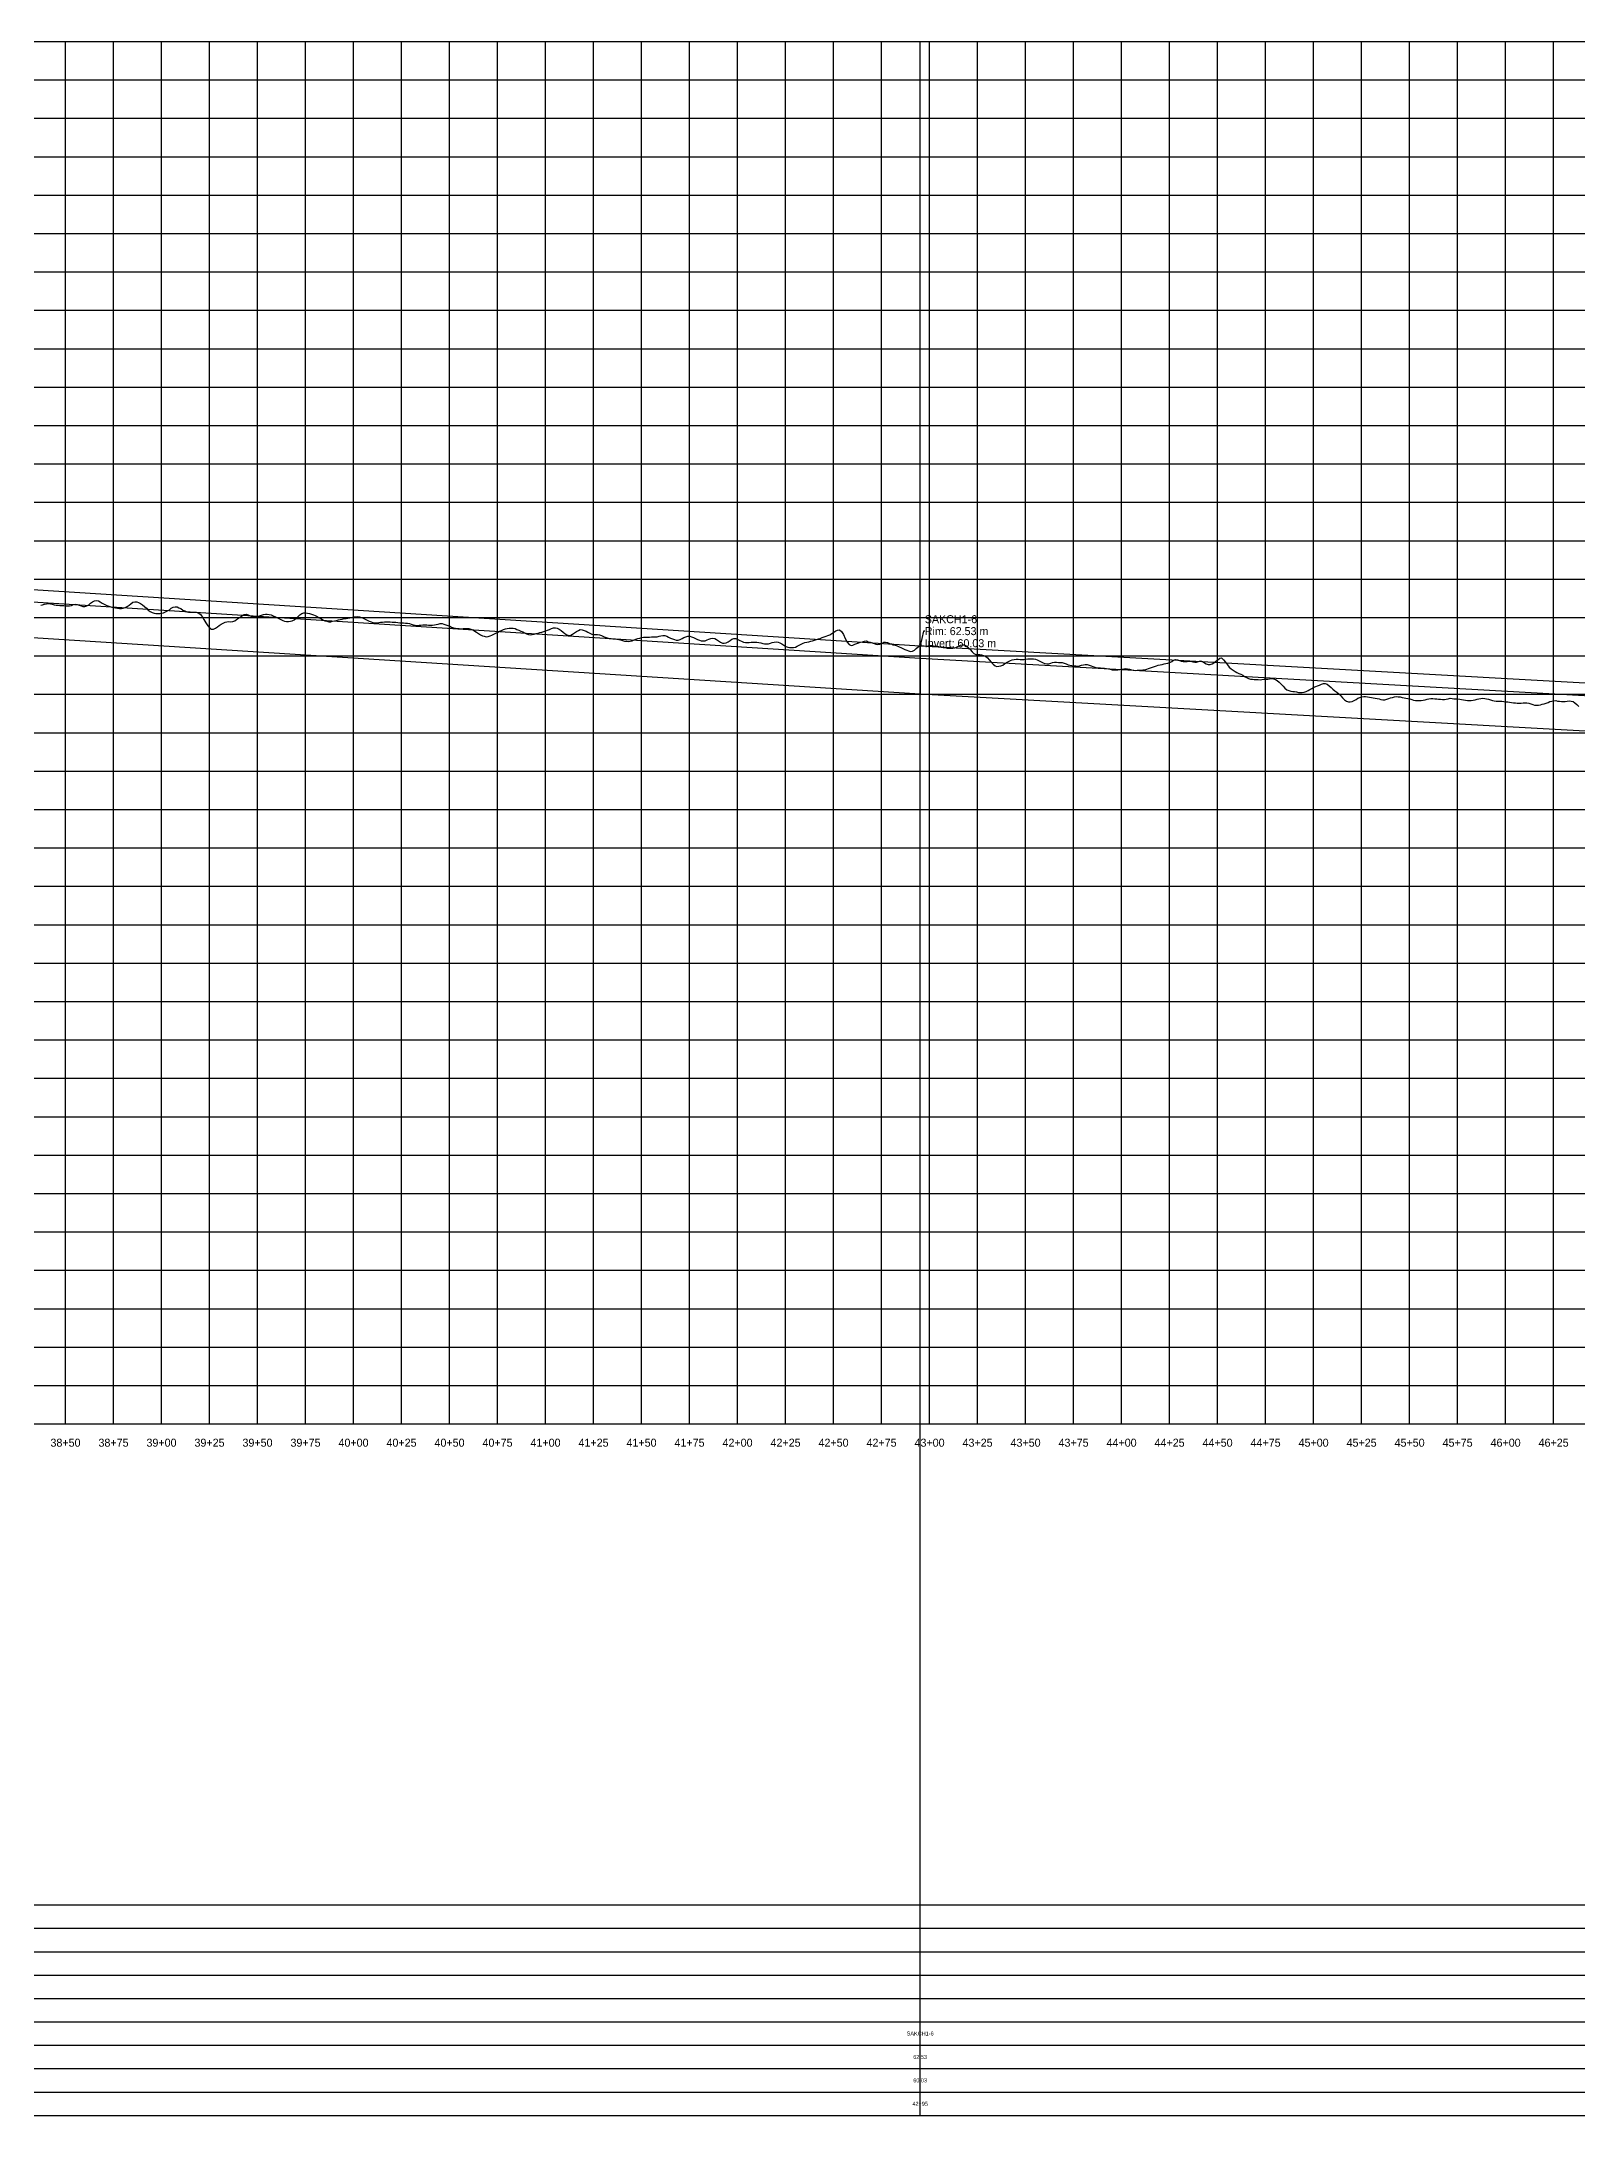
# Model space of a CAD drawing. Extents: x -64 to 12506, y -140 to 942.
# Drawn here: x 3837 to 4637, y -140 to 940 of the extents above; entities that cross this region are included whole.
import ezdxf
from ezdxf.enums import TextEntityAlignment as Align

# ---------------------------------------------------------------- set-up
doc = ezdxf.new("R2010")
doc.units = 0
for name, color, linetype in [('Annotation', 7, 'Continuous'), ('Annotation_Table', 254, 'Continuous'), ('Crown', 7, 'Continuous'), ('Grid', 254, 'Continuous'), ('Grid_Text', 7, 'Continuous'), ('Ground_Elevation', 3, 'Continuous'), ('Hydraulic_Grade', 5, 'Continuous'), ('Invert', 7, 'Continuous'), ('Structure', 7, 'Continuous')]:
    doc.layers.add(name, color=color, linetype=linetype)

msp = doc.modelspace()

# ---------------------------------------------------------------- linework, layer by layer
at = {"layer": 'Annotation', "color": 0}
msp.add_lwpolyline([(4297.5, 632.9), (4296.8, 632.9), (4295.1, 625.3)], dxfattribs=at)
msp.add_lwpolyline([(4295.1, 625.3), (4294.9, 626.3), (4295.6, 626.1)], close=True, dxfattribs=at)
at = {"layer": 'Annotation_Table', "color": 254}
for points in [[(4295.1, -140.2), (4295.1, 940)], [(-25, -30.5), (12475, -30.5)], [(-25, -42.7), (12475, -42.7)], [(-25, -54.9), (12475, -54.9)], [(-25, -67.1), (12475, -67.1)], [(-25, -79.2), (12475, -79.2)], [(-25, -91.4), (12475, -91.4)], [(-25, -103.6), (12475, -103.6)], [(-25, -115.8), (12475, -115.8)], [(-25, -128), (12475, -128)], [(-25, -140.2), (12475, -140.2)]]:
    msp.add_lwpolyline(points, dxfattribs=at)
at = {"layer": 'Crown', "color": 0}
for points in [[(2990.1, 708), (4295.1, 625.3)], [(4295.1, 625.3), (4295.1, 625.3)], [(4295.1, 625.3), (6164.1, 521.3)]]:
    msp.add_lwpolyline(points, dxfattribs=at)
at = {"layer": 'Grid', "color": 254}
for points in [[(-25, 940), (12475, 940)], [(3850, 220), (3850, 940)], [(3875, 220), (3875, 940)], [(3900, 220), (3900, 940)], [(3925, 220), (3925, 940)], [(3950, 220), (3950, 940)], [(3975, 220), (3975, 940)], [(4000, 220), (4000, 940)], [(4025, 220), (4025, 940)], [(4050, 220), (4050, 940)], [(4075, 220), (4075, 940)], [(4100, 220), (4100, 940)], [(4125, 220), (4125, 940)], [(4150, 220), (4150, 940)], [(4175, 220), (4175, 940)], [(4200, 220), (4200, 940)], [(4225, 220), (4225, 940)], [(4250, 220), (4250, 940)], [(4275, 220), (4275, 940)], [(4300, 220), (4300, 940)], [(4325, 220), (4325, 940)], [(4350, 220), (4350, 940)], [(4375, 220), (4375, 940)], [(4400, 220), (4400, 940)], [(4425, 220), (4425, 940)], [(4450, 220), (4450, 940)], [(4475, 220), (4475, 940)], [(4500, 220), (4500, 940)], [(4525, 220), (4525, 940)], [(4550, 220), (4550, 940)], [(4575, 220), (4575, 940)], [(4600, 220), (4600, 940)], [(4625, 220), (4625, 940)], [(-25, 920), (12475, 920)], [(-25, 900), (12475, 900)], [(-25, 880), (12475, 880)], [(-25, 860), (12475, 860)], [(-25, 840), (12475, 840)], [(-25, 820), (12475, 820)], [(-25, 800), (12475, 800)], [(-25, 780), (12475, 780)], [(-25, 760), (12475, 760)], [(-25, 740), (12475, 740)], [(-25, 720), (12475, 720)], [(-25, 700), (12475, 700)], [(-25, 680), (12475, 680)], [(-25, 660), (12475, 660)], [(-25, 640), (12475, 640)], [(-25, 620), (12475, 620)], [(-25, 600), (12475, 600)], [(-25, 580), (12475, 580)], [(-25, 560), (12475, 560)], [(-25, 540), (12475, 540)], [(-25, 520), (12475, 520)], [(-25, 500), (12475, 500)], [(-25, 480), (12475, 480)], [(-25, 460), (12475, 460)], [(-25, 440), (12475, 440)], [(-25, 420), (12475, 420)], [(-25, 400), (12475, 400)], [(-25, 380), (12475, 380)], [(-25, 360), (12475, 360)], [(-25, 340), (12475, 340)], [(-25, 320), (12475, 320)], [(-25, 300), (12475, 300)], [(-25, 280), (12475, 280)], [(-25, 260), (12475, 260)], [(-25, 240), (12475, 240)], [(-25, 220), (12475, 220)]]:
    msp.add_lwpolyline(points, dxfattribs=at)
at = {"layer": 'Ground_Elevation', "color": 3}
msp.add_lwpolyline([(3837.1, 646.4), (3838.1, 646.6), (3839.1, 646.9), (3840.1, 647.2), (3841.1, 647.3), (3842.1, 647.2), (3843.1, 646.9), (3844.1, 646.6), (3845.1, 646.5), (3846.1, 646.4), (3847.1, 646.3), (3848.1, 646.2), (3849.1, 646.2), (3850.1, 646.1), (3851.1, 646), (3852.1, 646), (3853.1, 646.3), (3854.1, 646.7), (3855.1, 646.9), (3856.1, 646.8), (3857.1, 646.5), (3858.1, 646.1), (3859.1, 645.8), (3860.1, 645.8), (3861.1, 646.1), (3862.1, 646.6), (3863.1, 647.4), (3864.1, 648.1), (3865.1, 648.7), (3866.1, 648.8), (3867.1, 648.6), (3868.1, 648.2), (3869.1, 647.5), (3870.1, 646.9), (3871.1, 646.4), (3872.1, 646), (3873.1, 645.7), (3874.1, 645.3), (3875.1, 645.2), (3876.1, 645), (3877.1, 644.8), (3878.1, 644.6), (3879.1, 644.6), (3880.1, 644.8), (3881.1, 645.2), (3882.1, 645.8), (3883.1, 646.4), (3884.1, 647.2), (3885.1, 647.9), (3886.1, 648.2), (3887.1, 648.2), (3888.1, 647.8), (3889.1, 647.3), (3890.1, 646.6), (3891.1, 645.8), (3892.1, 644.8), (3893.1, 643.9), (3894.1, 643.1), (3895.1, 642.6), (3896.1, 642.2), (3897.1, 642.1), (3898.1, 642), (3899.1, 642.1), (3900.1, 642.2), (3901.1, 642.5), (3902.1, 642.9), (3903.1, 643.4), (3904.1, 644), (3905.1, 644.8), (3906.1, 645.3), (3907.1, 645.6), (3908.1, 645.5), (3909.1, 645.1), (3910.1, 644.6), (3911.1, 643.9), (3912.1, 643.4), (3913.1, 643), (3914.1, 642.8), (3915.1, 642.7), (3916.1, 642.7), (3917.1, 642.8), (3918.1, 642.8), (3919.1, 642.5), (3920.1, 641.8), (3921.1, 640.5), (3922.1, 638.9), (3923.1, 637.2), (3924.1, 635.6), (3925.1, 634.5), (3926.1, 633.9), (3927.1, 634), (3928.1, 634.5), (3929.1, 635.2), (3930.1, 635.8), (3931.1, 636.5), (3932.1, 637), (3933.1, 637.6), (3934.1, 637.8), (3935.1, 637.9), (3936.1, 637.8), (3937.1, 637.9), (3938.1, 638.3), (3939.1, 638.9), (3940.1, 639.7), (3941.1, 640.4), (3942.1, 641.1), (3943.1, 641.5), (3944.1, 641.7), (3945.1, 641.4), (3946.1, 640.9), (3947.1, 640.5), (3948.1, 640.3), (3949.1, 640.3), (3950.1, 640.5), (3951.1, 640.8), (3952.1, 641.2), (3953.1, 641.5), (3954.1, 641.7), (3955.1, 641.7), (3956.1, 641.6), (3957.1, 641.3), (3958.1, 640.9), (3959.1, 640.5), (3960.1, 640), (3961.1, 639.5), (3962.1, 638.9), (3963.1, 638.4), (3964.1, 638.1), (3965.1, 637.9), (3966.1, 637.9), (3967.1, 638), (3968.1, 638.3), (3969.1, 638.8), (3970.1, 639.7), (3971.1, 640.5), (3972.1, 641.3), (3973.1, 642), (3974.1, 642.4), (3975.1, 642.5), (3976.1, 642.3), (3977.1, 642), (3978.1, 641.7), (3979.1, 641.4), (3980.1, 641.1), (3981.1, 640.6), (3982.1, 639.9), (3983.1, 639.4), (3984.1, 638.8), (3985.1, 638.3), (3986.1, 638), (3987.1, 637.8), (3988.1, 637.8), (3989.1, 638), (3990.1, 638.2), (3991.1, 638.5), (3992.1, 638.8), (3993.1, 639), (3994.1, 639.2), (3995.1, 639.4), (3996.1, 639.5), (3997.1, 639.6), (3998.1, 639.8), (3999.1, 640), (4000.1, 640.3), (4001.1, 640.4), (4002.1, 640.5), (4003.1, 640.3), (4004.1, 640), (4005.1, 639.6), (4006.1, 639.1), (4007.1, 638.6), (4008.1, 638.1), (4009.1, 637.7), (4010.1, 637.4), (4011.1, 637.3), (4012.1, 637.3), (4013.1, 637.4), (4014.1, 637.6), (4015.1, 637.6), (4016.1, 637.7), (4017.1, 637.7), (4018.1, 637.7), (4019.1, 637.7), (4020.1, 637.6), (4021.1, 637.5), (4022.1, 637.5), (4023.1, 637.4), (4024.1, 637.3), (4025.1, 637.3), (4026.1, 637.2), (4027.1, 637.1), (4028.1, 637), (4029.1, 636.8), (4030.1, 636.5), (4031.1, 636.2), (4032.1, 636), (4033.1, 635.9), (4034.1, 636), (4035.1, 636), (4036.1, 636.1), (4037.1, 636.1), (4038.1, 636.1), (4039.1, 636), (4040.1, 636), (4041.1, 636), (4042.1, 636.1), (4043.1, 636.4), (4044.1, 636.6), (4045.1, 636.9), (4046.1, 636.8), (4047.1, 636.6), (4048.1, 636.2), (4049.1, 635.8), (4050.1, 635.4), (4051.1, 635), (4052.1, 634.7), (4053.1, 634.4), (4054.1, 634.2), (4055.1, 634.2), (4056.1, 634.1), (4057.1, 634.2), (4058.1, 634.2), (4059.1, 634.3), (4060.1, 634.2), (4061.1, 633.9), (4062.1, 633.5), (4063.1, 632.9), (4064.1, 632.3), (4065.1, 631.6), (4066.1, 631), (4067.1, 630.5), (4068.1, 630.2), (4069.1, 630), (4070.1, 630.1), (4071.1, 630.4), (4072.1, 630.8), (4073.1, 631.3), (4074.1, 631.8), (4075.1, 632.3), (4076.1, 632.8), (4077.1, 633.3), (4078.1, 633.8), (4079.1, 634.1), (4080.1, 634.3), (4081.1, 634.5), (4082.1, 634.5), (4083.1, 634.4), (4084.1, 634.2), (4085.1, 633.8), (4086.1, 633.4), (4087.1, 632.9), (4088.1, 632.5), (4089.1, 632), (4090.1, 631.5), (4091.1, 631.1), (4092.1, 631), (4093.1, 631.2), (4094.1, 631.4), (4095.1, 631.6), (4096.1, 631.8), (4097.1, 632.1), (4098.1, 632.4), (4099.1, 632.7), (4100.1, 633), (4101.1, 633.4), (4102.1, 633.8), (4103.1, 634.2), (4104.1, 634.6), (4105.1, 634.6), (4106.1, 634.4), (4107.1, 634), (4108.1, 633.3), (4109.1, 632.4), (4110.1, 631.6), (4111.1, 631), (4112.1, 630.7), (4113.1, 630.8), (4114.1, 631.3), (4115.1, 632), (4116.1, 632.7), (4117.1, 633.3), (4118.1, 633.7), (4119.1, 633.5), (4120.1, 633.2), (4121.1, 632.9), (4122.1, 632.4), (4123.1, 631.9), (4124.1, 631.4), (4125.1, 631.2), (4126.1, 631.1), (4127.1, 631.1), (4128.1, 630.9), (4129.1, 630.6), (4130.1, 630.1), (4131.1, 629.7), (4132.1, 629.4), (4133.1, 629.1), (4134.1, 629), (4135.1, 628.9), (4136.1, 628.8), (4137.1, 628.7), (4138.1, 628.5), (4139.1, 628.3), (4140.1, 628), (4141.1, 627.7), (4142.1, 627.6), (4143.1, 627.5), (4144.1, 627.6), (4145.1, 627.9), (4146.1, 628.4), (4147.1, 628.7), (4148.1, 629), (4149.1, 629.2), (4150.1, 629.5), (4151.1, 629.7), (4152.1, 629.8), (4153.1, 629.8), (4154.1, 629.8), (4155.1, 629.9), (4156.1, 629.9), (4157.1, 629.9), (4158.1, 630), (4159.1, 630.2), (4160.1, 630.5), (4161.1, 630.7), (4162.1, 630.6), (4163.1, 630.3), (4164.1, 629.7), (4165.1, 629.2), (4166.1, 628.8), (4167.1, 628.5), (4168.1, 628.2), (4169.1, 628.2), (4170.1, 628.5), (4171.1, 629), (4172.1, 629.6), (4173.1, 630), (4174.1, 630.2), (4175.1, 630.2), (4176.1, 629.9), (4177.1, 629.5), (4178.1, 629), (4179.1, 628.6), (4180.1, 628.2), (4181.1, 627.9), (4182.1, 627.8), (4183.1, 627.9), (4184.1, 628.3), (4185.1, 628.7), (4186.1, 629.1), (4187.1, 629.2), (4188.1, 629.1), (4189.1, 628.5), (4190.1, 627.9), (4191.1, 627.2), (4192.1, 626.7), (4193.1, 626.6), (4194.1, 626.8), (4195.1, 627.4), (4196.1, 628.1), (4197.1, 628.7), (4198.1, 629), (4199.1, 629), (4200.1, 628.6), (4201.1, 628.1), (4202.1, 627.6), (4203.1, 627.2), (4204.1, 627), (4205.1, 627), (4206.1, 627), (4207.1, 627.1), (4208.1, 627.2), (4209.1, 627.2), (4210.1, 627.1), (4211.1, 627), (4212.1, 626.8), (4213.1, 626.5), (4214.1, 626.3), (4215.1, 626.2), (4216.1, 626.3), (4217.1, 626.6), (4218.1, 626.9), (4219.1, 627.2), (4220.1, 627.3), (4221.1, 627.2), (4222.1, 626.8), (4223.1, 626.2), (4224.1, 625.5), (4225.1, 624.9), (4226.1, 624.6), (4227.1, 624.4), (4228.1, 624.4), (4229.1, 624.4), (4230.1, 624.6), (4231.1, 625), (4232.1, 625.5), (4233.1, 626.1), (4234.1, 626.6), (4235.1, 626.9), (4236.1, 627.2), (4237.1, 627.3), (4238.1, 627.6), (4239.1, 627.8), (4240.1, 628.2), (4241.1, 628.5), (4242.1, 628.8), (4243.1, 629.1), (4244.1, 629.5), (4245.1, 629.9), (4246.1, 630.2), (4247.1, 630.6), (4248.1, 631), (4249.1, 631.6), (4250.1, 632.3), (4251.1, 633), (4252.1, 633.4), (4253.1, 633.5), (4254.1, 632.7), (4255.1, 631.2), (4256.1, 629.1), (4257.1, 627.2), (4258.1, 625.9), (4259.1, 625.4), (4260.1, 625.6), (4261.1, 626.1), (4262.1, 626.5), (4263.1, 626.8), (4264.1, 627.1), (4265.1, 627.4), (4266.1, 627.7), (4267.1, 627.8), (4268.1, 627.4), (4269.1, 627.1), (4270.1, 626.8), (4271.1, 626.4), (4272.1, 626.1), (4273.1, 625.9), (4274.1, 626.1), (4275.1, 626.5), (4276.1, 627.1), (4277.1, 627.1), (4278.1, 626.9), (4279.1, 626.5), (4280.1, 626.2), (4281.1, 625.8), (4282.1, 625.5), (4283.1, 625.2), (4284.1, 624.8), (4285.1, 624.3), (4286.1, 623.8), (4287.1, 623.3), (4288.1, 622.9), (4289.1, 622.7), (4290.1, 622.3), (4291.1, 622.5), (4292.1, 623), (4293.1, 623.9), (4294.1, 624.7), (4295.1, 625.3), (4296.1, 625.3), (4297.1, 625.2), (4298.1, 625.1), (4299.1, 625.2), (4300.1, 625.4), (4301.1, 625.4), (4302.1, 625.3), (4303.1, 625.1), (4304.1, 625), (4305.1, 624.8), (4306.1, 624.6), (4307.1, 624.4), (4308.1, 624.3), (4309.1, 624.1), (4310.1, 624.1), (4311.1, 624.1), (4312.1, 624.1), (4313.1, 624.2), (4314.1, 624.5), (4315.1, 625), (4316.1, 625.5), (4317.1, 625.8), (4318.1, 625.7), (4319.1, 625.2), (4320.1, 624.4), (4321.1, 623.4), (4322.1, 622.2), (4323.1, 621.2), (4324.1, 620.8), (4325.1, 620.7), (4326.1, 620.7), (4327.1, 620.5), (4328.1, 620.2), (4329.1, 619.8), (4330.1, 619), (4331.1, 617.9), (4332.1, 616.8), (4333.1, 615.7), (4334.1, 614.9), (4335.1, 614.5), (4336.1, 614.6), (4337.1, 614.8), (4338.1, 615.2), (4339.1, 615.8), (4340.1, 616.5), (4341.1, 617.1), (4342.1, 617.6), (4343.1, 617.9), (4344.1, 618.2), (4345.1, 618.3), (4346.1, 618.3), (4347.1, 618.2), (4348.1, 618.1), (4349.1, 618.2), (4350.1, 618.3), (4351.1, 618.4), (4352.1, 618.4), (4353.1, 618.4), (4354.1, 618.4), (4355.1, 618.3), (4356.1, 618), (4357.1, 617.5), (4358.1, 616.9), (4359.1, 616.4), (4360.1, 616.1), (4361.1, 615.9), (4362.1, 615.9), (4363.1, 616.2), (4364.1, 616.5), (4365.1, 616.7), (4366.1, 616.7), (4367.1, 616.6), (4368.1, 616.6), (4369.1, 616.5), (4370.1, 616.2), (4371.1, 615.8), (4372.1, 615.4), (4373.1, 615.2), (4374.1, 615), (4375.1, 614.8), (4376.1, 614.8), (4377.1, 614.7), (4378.1, 614.9), (4379.1, 615.1), (4380.1, 615.3), (4381.1, 615.5), (4382.1, 615.5), (4383.1, 615.2), (4384.1, 614.9), (4385.1, 614.5), (4386.1, 614.1), (4387.1, 613.8), (4388.1, 613.7), (4389.1, 613.7), (4390.1, 613.6), (4391.1, 613.6), (4392.1, 613.4), (4393.1, 613.2), (4394.1, 613), (4395.1, 612.8), (4396.1, 612.7), (4397.1, 612.7), (4398.1, 612.7), (4399.1, 612.9), (4400.1, 613.1), (4401.1, 613.3), (4402.1, 613.4), (4403.1, 613.2), (4404.1, 613), (4405.1, 612.7), (4406.1, 612.5), (4407.1, 612.4), (4408.1, 612.5), (4409.1, 612.6), (4410.1, 612.6), (4411.1, 612.7), (4412.1, 612.8), (4413.1, 613), (4414.1, 613.4), (4415.1, 613.7), (4416.1, 614.1), (4417.1, 614.5), (4418.1, 614.9), (4419.1, 615.2), (4420.1, 615.4), (4421.1, 615.6), (4422.1, 615.8), (4423.1, 616), (4424.1, 616.2), (4425.1, 616.6), (4426.1, 617.1), (4427.1, 617.7), (4428.1, 618.2), (4429.1, 618), (4430.1, 617.6), (4431.1, 617.3), (4432.1, 617.1), (4433.1, 617), (4434.1, 617.1), (4435.1, 617.3), (4436.1, 617.3), (4437.1, 616.9), (4438.1, 616.7), (4439.1, 616.8), (4440.1, 617), (4441.1, 617.4), (4442.1, 617.1), (4443.1, 616.3), (4444.1, 615.9), (4445.1, 615.6), (4446.1, 615.6), (4447.1, 615.8), (4448.1, 616.3), (4449.1, 617.2), (4450.1, 618), (4451.1, 618.8), (4452.1, 619), (4453.1, 618), (4454.1, 616.7), (4455.1, 615.4), (4456.1, 614.2), (4457.1, 613.3), (4458.1, 612.5), (4459.1, 611.8), (4460.1, 611.3), (4461.1, 610.8), (4462.1, 610.4), (4463.1, 609.9), (4464.1, 609.3), (4465.1, 608.7), (4466.1, 608.2), (4467.1, 607.9), (4468.1, 607.8), (4469.1, 607.7), (4470.1, 607.7), (4471.1, 607.7), (4472.1, 607.6), (4473.1, 607.7), (4474.1, 607.8), (4475.1, 607.8), (4476.1, 607.9), (4477.1, 608), (4478.1, 608.2), (4479.1, 608.1), (4480.1, 607.7), (4481.1, 607.1), (4482.1, 606.3), (4483.1, 605.3), (4484.1, 604.2), (4485.1, 603.2), (4486.1, 602.4), (4487.1, 601.9), (4488.1, 601.6), (4489.1, 601.5), (4490.1, 601.4), (4491.1, 601.2), (4492.1, 601), (4493.1, 600.9), (4494.1, 600.9), (4495.1, 601.1), (4496.1, 601.4), (4497.1, 601.9), (4498.1, 602.5), (4499.1, 603.1), (4500.1, 603.7), (4501.1, 604.1), (4502.1, 604.4), (4503.1, 604.7), (4504.1, 605.2), (4505.1, 605.6), (4506.1, 605.7), (4507.1, 605.2), (4508.1, 604.4), (4509.1, 603.5), (4510.1, 602.6), (4511.1, 601.8), (4512.1, 601.1), (4513.1, 600.2), (4514.1, 599.2), (4515.1, 598.1), (4516.1, 597.1), (4517.1, 596.4), (4518.1, 596.1), (4519.1, 596), (4520.1, 596.3), (4521.1, 596.7), (4522.1, 597.3), (4523.1, 597.9), (4524.1, 598.4), (4525.1, 598.7), (4526.1, 598.8), (4527.1, 598.8), (4528.1, 598.7), (4529.1, 598.5), (4530.1, 598.4), (4531.1, 598.1), (4532.1, 598), (4533.1, 597.8), (4534.1, 597.6), (4535.1, 597.3), (4536.1, 597.1), (4537.1, 597.1), (4538.1, 597.4), (4539.1, 597.8), (4540.1, 598.1), (4541.1, 598.4), (4542.1, 598.7), (4543.1, 598.8), (4544.1, 598.7), (4545.1, 598.6), (4546.1, 598.4), (4547.1, 598.2), (4548.1, 598), (4549.1, 597.8), (4550.1, 597.6), (4551.1, 597.3), (4552.1, 597), (4553.1, 596.8), (4554.1, 596.7), (4555.1, 596.7), (4556.1, 596.8), (4557.1, 597), (4558.1, 597.2), (4559.1, 597.4), (4560.1, 597.7), (4561.1, 597.8), (4562.1, 597.8), (4563.1, 597.7), (4564.1, 597.6), (4565.1, 597.5), (4566.1, 597.4), (4567.1, 597.3), (4568.1, 597.3), (4569.1, 597.5), (4570.1, 597.7), (4571.1, 597.9), (4572.1, 597.8), (4573.1, 597.7), (4574.1, 597.7), (4575.1, 597.6), (4576.1, 597.5), (4577.1, 597.3), (4578.1, 597.1), (4579.1, 596.9), (4580.1, 596.8), (4581.1, 596.8), (4582.1, 596.8), (4583.1, 596.9), (4584.1, 597.1), (4585.1, 597.4), (4586.1, 597.6), (4587.1, 597.8), (4588.1, 597.9), (4589.1, 597.8), (4590.1, 597.7), (4591.1, 597.4), (4592.1, 597.1), (4593.1, 596.8), (4594.1, 596.6), (4595.1, 596.5), (4596.1, 596.4), (4597.1, 596.4), (4598.1, 596.4), (4599.1, 596.3), (4600.1, 596.1), (4601.1, 596), (4602.1, 595.9), (4603.1, 595.7), (4604.1, 595.6), (4605.1, 595.5), (4606.1, 595.4), (4607.1, 595.3), (4608.1, 595.4), (4609.1, 595.5), (4610.1, 595.5), (4611.1, 595.5), (4612.1, 595.3), (4613.1, 595), (4614.1, 594.7), (4615.1, 594.4), (4616.1, 594.3), (4617.1, 594.4), (4618.1, 594.5), (4619.1, 594.8), (4620.1, 595.1), (4621.1, 595.4), (4622.1, 595.8), (4623.1, 596.2), (4624.1, 596.5), (4625.1, 596.6), (4626.1, 596.7), (4627.1, 596.5), (4628.1, 596.4), (4629.1, 596.3), (4630.1, 596.2), (4631.1, 596.3), (4632.1, 596.5), (4633.1, 596.6), (4634.1, 596.5), (4635.1, 596.2), (4636.1, 595.5), (4637.1, 594.7), (4638.1, 593.7)], dxfattribs=at)
at = {"layer": 'Hydraulic_Grade', "color": 5}
for points in [[(2990.1, 701.6), (4295.1, 618.9)], [(4295.1, 618.9), (4295.1, 618.9)], [(4295.1, 618.9), (6164.1, 513.8)]]:
    msp.add_lwpolyline(points, dxfattribs=at)
at = {"layer": 'Invert', "color": 0}
for points in [[(2990.1, 683), (4295.1, 600.3)], [(4295.1, 600.3), (4295.1, 600.3)], [(4295.1, 600.3), (6164.1, 496.3)]]:
    msp.add_lwpolyline(points, dxfattribs=at)
at = {"layer": 'Structure', "color": 0}
msp.add_lwpolyline([(4295.1, 625.3), (4295.1, 600.3)], dxfattribs=at)
msp.add_lwpolyline([(4295.1, 625.3), (4295.1, 600.3)], dxfattribs=at)

# ---------------------------------------------------------------- texts
at = {"layer": 'Annotation', "color": 0}
for s, height, p in [('SAKCH1-6', 4.17, (4297.5, 639.1)), ('Rim: 62.53 m', 4.167, (4297.5, 632.9)), ('Invert: 60.03 m', 4.167, (4297.5, 626.6))]:
    msp.add_text(s, height=height, dxfattribs=at).set_placement(p, align=Align.MIDDLE_LEFT)
at = {"layer": 'Annotation_Table', "color": 0}
for s, p in [('SAKCH1-6', (4295.1, -97.5)), ('62.53', (4295.1, -109.7)), ('60.03', (4295.1, -121.9)), ('42+95', (4295.1, -134.1))]:
    msp.add_text(s, height=2.08, dxfattribs=at).set_placement(p, align=Align.MIDDLE_CENTER)
at = {"layer": 'Grid_Text', "color": 0}
for s, p in [('38+50', (3850, 212.3)), ('38+75', (3875, 212.3)), ('39+00', (3900, 212.3)), ('39+25', (3925, 212.3)), ('39+50', (3950, 212.3)), ('39+75', (3975, 212.3)), ('40+00', (4000, 212.3)), ('40+25', (4025, 212.3)), ('40+50', (4050, 212.3)), ('40+75', (4075, 212.3)), ('41+00', (4100, 212.3)), ('41+25', (4125, 212.3)), ('41+50', (4150, 212.3)), ('41+75', (4175, 212.3)), ('42+00', (4200, 212.3)), ('42+25', (4225, 212.3)), ('42+50', (4250, 212.3)), ('42+75', (4275, 212.3)), ('43+00', (4300, 212.3)), ('43+25', (4325, 212.3)), ('43+50', (4350, 212.3)), ('43+75', (4375, 212.3)), ('44+00', (4400, 212.3)), ('44+25', (4425, 212.3)), ('44+50', (4450, 212.3)), ('44+75', (4475, 212.3)), ('45+00', (4500, 212.3)), ('45+25', (4525, 212.3)), ('45+50', (4550, 212.3)), ('45+75', (4575, 212.3)), ('46+00', (4600, 212.3)), ('46+25', (4625, 212.3))]:
    msp.add_text(s, height=4.17, dxfattribs=at).set_placement(p, align=Align.TOP_CENTER)

doc.saveas('drawing.dxf')
